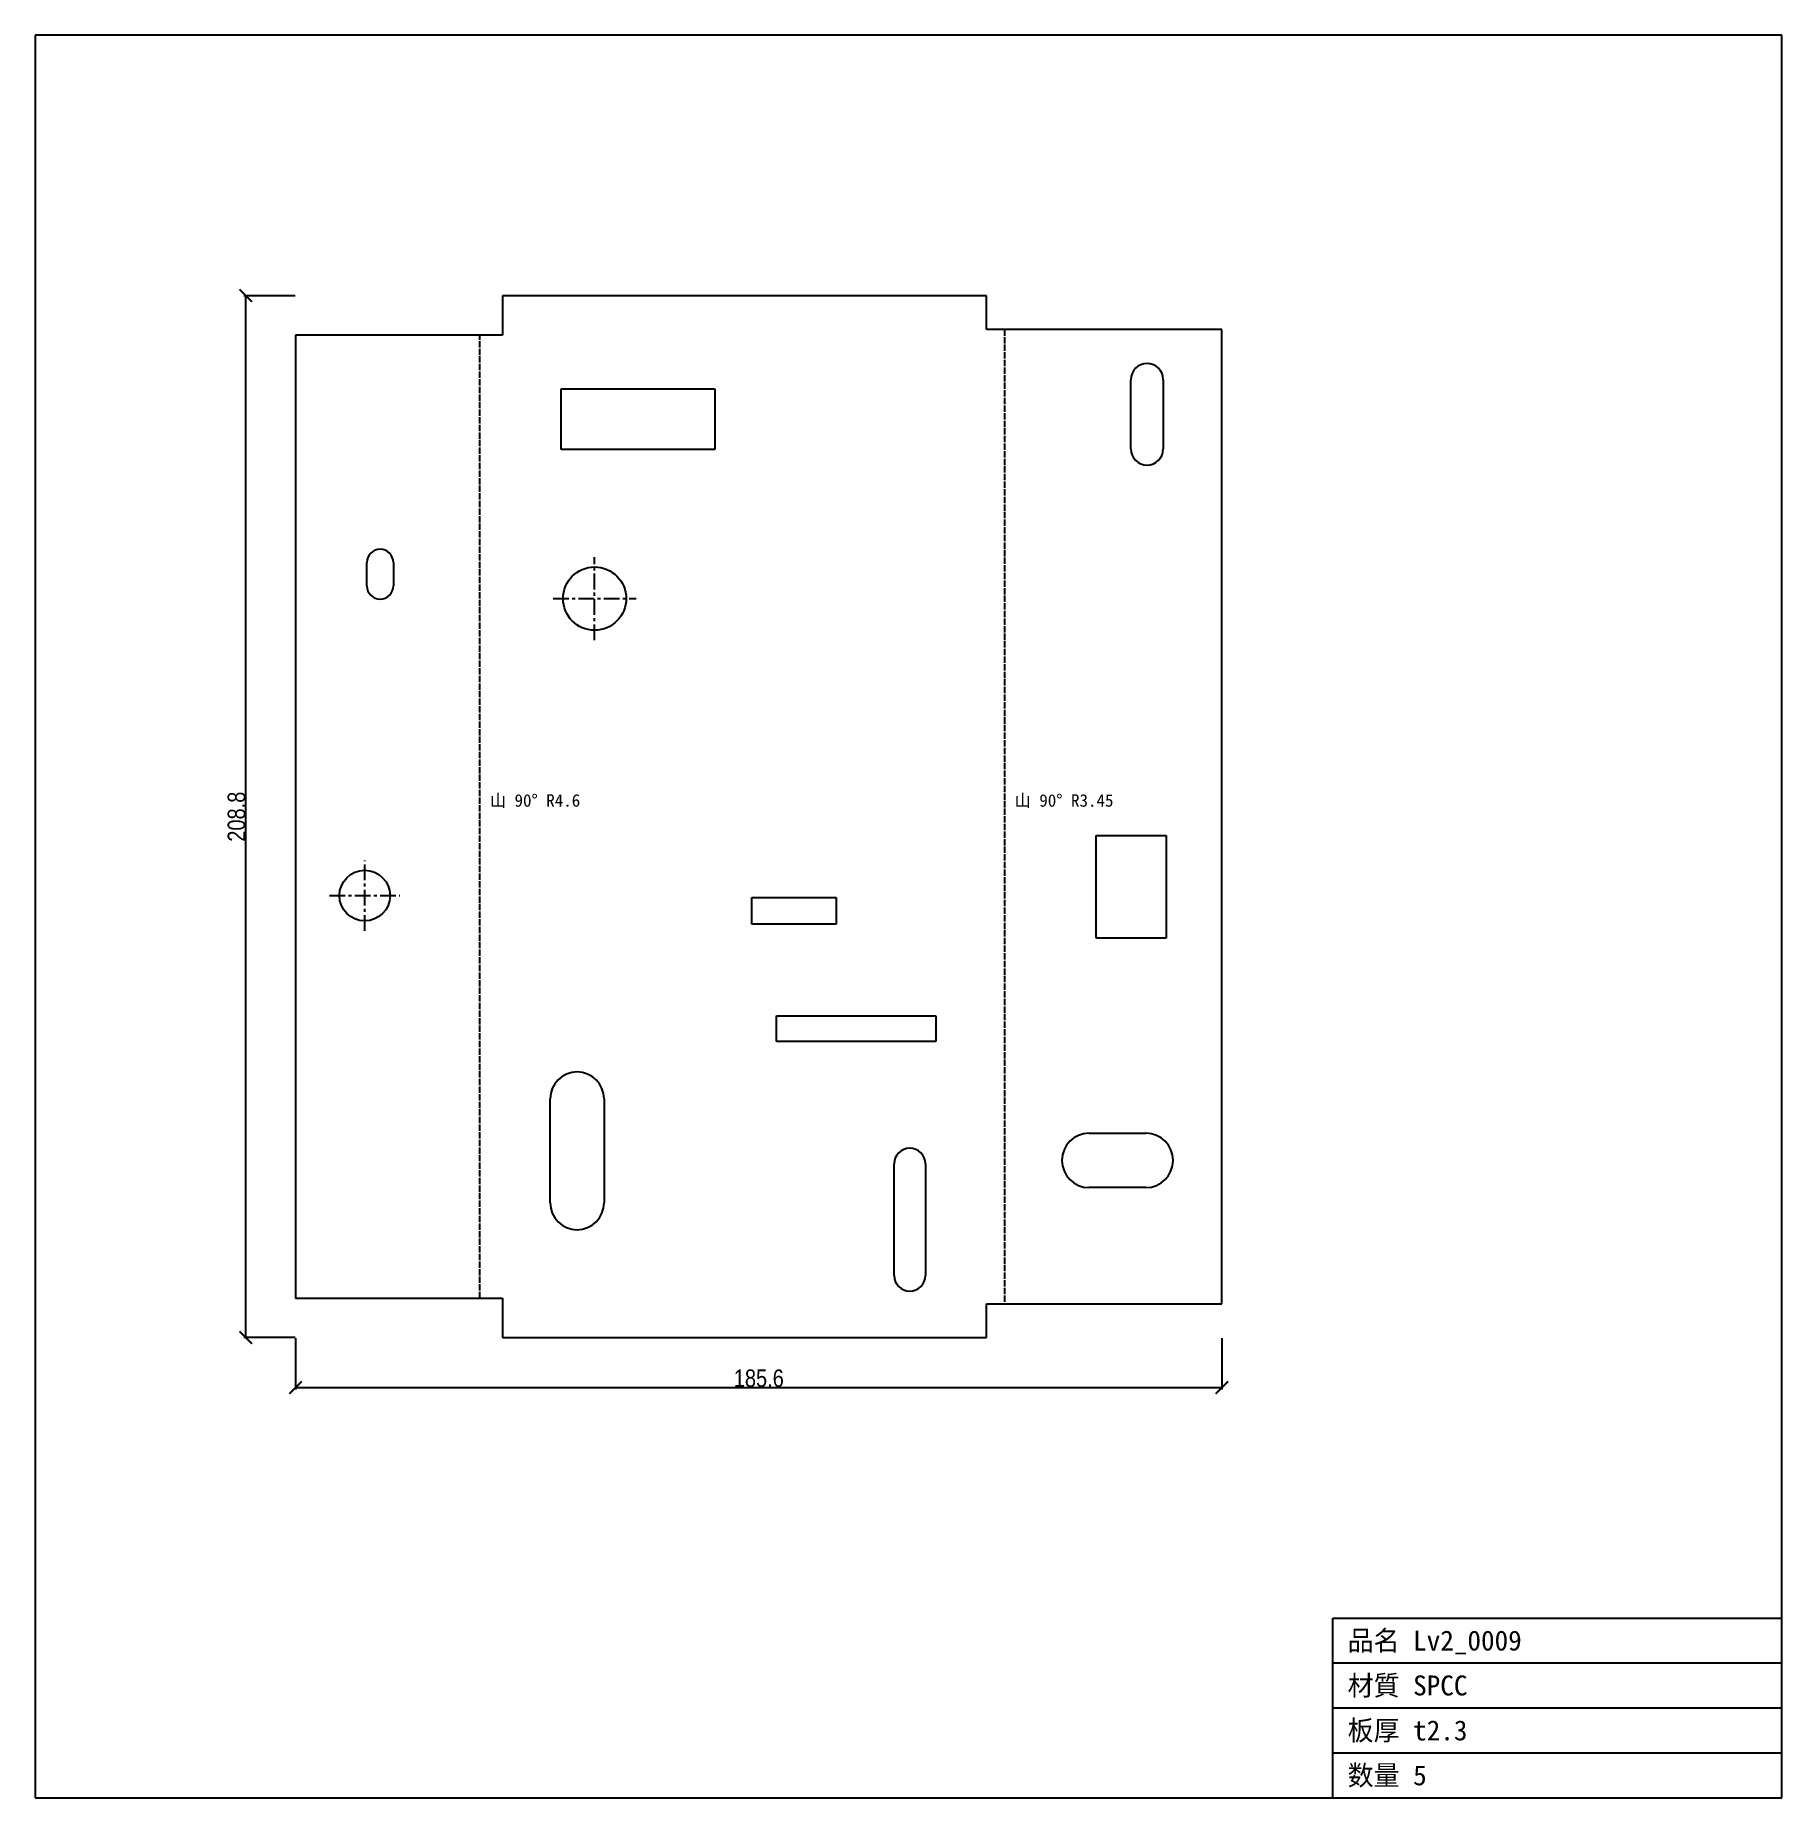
# Model space of a CAD drawing. Header units: millimetres. Extents: x -94 to 256, y -92 to 261.
import ezdxf

# ---------------------------------------------------------------- set-up
doc = ezdxf.new("R2010")
doc.units = ezdxf.units.MM
doc.linetypes.add('CENTER', pattern=[5.08, 3.175, -0.635, 0.635, -0.635])
doc.linetypes.add('DASHED', pattern=[1.524, 1.27, -0.254])
for name, color, linetype in [('BEND', 7, 'Continuous'), ('CENTER', 7, 'Continuous'), ('CUT', 7, 'Continuous'), ('DIM', 7, 'Continuous'), ('FRAME', 7, 'Continuous'), ('TEXT', 7, 'Continuous')]:
    doc.layers.add(name, color=color, linetype=linetype)
doc.styles.add('OpenSansCondensed-Light', font='OpenSansCondensed-Light.ttf')
doc.dimstyles.new('EZDXF', dxfattribs={"dimtxt": 0.25, "dimasz": 0.175, "dimexe": 0.375, "dimexo": 0.125, "dimgap": 0.1, "dimtad": 1, "dimlfac": 100, "dimzin": 12, "dimdsep": 46, "dimtxsty": 'OpenSansCondensed-Light', "dimblk": 'ARCHTICK', "dimcen": 2.5, "dimazin": 3, "dimtfac": 0.5, "dimtmove": 2, "dimatfit": 3})

# ---------------------------------------------------------------- blocks, each defined once
blk = doc.blocks.new('_ARCHTICK')
at = {"color": 0, "linetype": 'BYBLOCK', "const_width": 0.15}
blk.add_lwpolyline([(-0.5, -0.5), (0.5, 0.5)], dxfattribs=at)

msp = doc.modelspace()

# ---------------------------------------------------------------- linework, layer by layer
at = {"layer": 'BEND', "color": 1, "linetype": 'DASHED'}
for p, q in [((100.65, 202.01), (100.65, 6.75)), ((-4.52, 7.9), (-4.52, 200.86))]:
    msp.add_line(p, q, dxfattribs=at)
at = {"layer": 'CENTER', "color": 1, "linetype": 'CENTER'}
for p, q in [((18.48, 139.74), (18.48, 156.41)), ((10.14, 148.08), (26.81, 148.08)), ((-27.6, 81.48), (-27.6, 95.63)), ((-34.68, 88.56), (-20.53, 88.56))]:
    msp.add_line(p, q, dxfattribs=at)
at = {"layer": 'CUT'}
for p, q in [((97.04, 208.76), (0, 208.76)), ((0, 208.76), (0, 200.86)), ((97.04, 202.01), (97.04, 208.76)), ((144.21, 202.01), (97.04, 202.01)), ((144.21, 6.75), (144.21, 202.01)), ((-41.44, 200.86), (-41.44, 7.9)), ((0, 200.86), (-41.44, 200.86)), ((125.93, 178.1), (125.93, 191.91)), ((132.44, 191.91), (132.44, 178.1)), ((11.79, 177.93), (11.79, 190.1)), ((11.79, 190.1), (42.55, 190.1)), ((42.55, 190.1), (42.55, 177.93)), ((42.55, 177.93), (11.79, 177.93)), ((-27.17, 150.62), (-27.17, 155.31)), ((-21.86, 155.31), (-21.86, 150.62)), ((118.98, 100.64), (133.05, 100.64)), ((118.98, 80.02), (118.98, 100.64)), ((133.05, 100.64), (133.05, 80.02)), ((49.97, 82.82), (49.97, 88.19)), ((49.97, 88.19), (66.86, 88.19)), ((66.86, 88.19), (66.86, 82.82)), ((66.86, 82.82), (49.97, 82.82)), ((133.05, 80.02), (118.98, 80.02)), ((54.94, 59.35), (54.94, 64.5)), ((54.94, 64.5), (86.85, 64.5)), ((86.85, 64.5), (86.85, 59.35)), ((86.85, 59.35), (54.94, 59.35)), ((9.57, 27.01), (9.57, 47.83)), ((20.37, 47.83), (20.37, 27.01)), ((117.59, 40.96), (128.97, 40.96)), ((78.5, 12.48), (78.5, 34.8)), ((84.78, 34.8), (84.78, 12.48)), ((128.97, 30.07), (117.59, 30.07)), ((-41.44, 7.9), (0, 7.9)), ((0, 7.9), (0, 0)), ((97.04, 0), (97.04, 6.75)), ((97.04, 6.75), (144.21, 6.75)), ((0, 0), (97.04, 0))]:
    msp.add_line(p, q, dxfattribs=at)
for centre, radius in [((18.48, 148.08), 6.33), ((-27.6, 88.56), 5.08)]:
    msp.add_circle(centre, radius, dxfattribs=at)
for centre, radius, start, end in [((129.19, 191.91), 3.26, 0, 180), ((129.19, 178.1), 3.26, 180, 0), ((-24.51, 155.31), 2.65, 0, 180), ((-24.51, 150.62), 2.65, 180, 0), ((14.97, 47.83), 5.4, 0, 180), ((117.59, 35.51), 5.45, 90, -90), ((128.97, 35.51), 5.45, -90, 90), ((81.64, 34.8), 3.14, 0, 180), ((14.97, 27.01), 5.4, 180, 0), ((81.64, 12.48), 3.14, 180, 0)]:
    msp.add_arc(centre, radius, start, end, dxfattribs=at)
at = {"layer": 'FRAME'}
for p, q in [((256.4, 260.95), (-93.63, 260.95)), ((-93.63, 260.95), (-93.63, -92.19)), ((256.4, -92.19), (256.4, 260.95)), ((166.4, -92.19), (166.4, -56.19)), ((166.4, -56.19), (256.4, -56.19)), ((166.4, -65.19), (256.4, -65.19)), ((166.4, -74.19), (256.4, -74.19)), ((166.4, -83.19), (256.4, -83.19)), ((-93.63, -92.19), (256.4, -92.19))]:
    msp.add_line(p, q, dxfattribs=at)

# ---------------------------------------------------------------- texts
at = {"layer": 'TEXT'}
for s, height, p in [('山 90° R4.6', 2.5, (-2.52, 106.38)), ('山 90° R3.45', 2.5, (102.65, 106.38)), ('品名 Lv2_0009', 4, (169.4, -62.69)), ('材質 SPCC', 4, (169.4, -71.69)), ('板厚 t2.3', 4, (169.4, -80.69)), ('数量 5', 4, (169.4, -89.69))]:
    msp.add_text(s, height=height, dxfattribs=at).set_placement(p)

# ---------------------------------------------------------------- dimensions: what is measured, and where the dimension line sits
at = {"layer": 'DIM'}
msp.add_linear_dim(base=(-51.44, 0), p1=(-41.44, 0), p2=(-41.44, 208.76), angle=90, dimstyle='EZDXF', override={"dimtxt": 3.5, "dimasz": 2.5, "dimdec": 1, "dimlfac": 1}, dxfattribs=at).render()
msp.add_linear_dim(base=(-41.4377, -10), p1=(-41.4377, 0), p2=(144.2101, 0), dimstyle='EZDXF', override={"dimtxt": 3.5, "dimasz": 2.5, "dimdec": 1, "dimlfac": 1}, dxfattribs=at).render()

doc.saveas('drawing.dxf')
